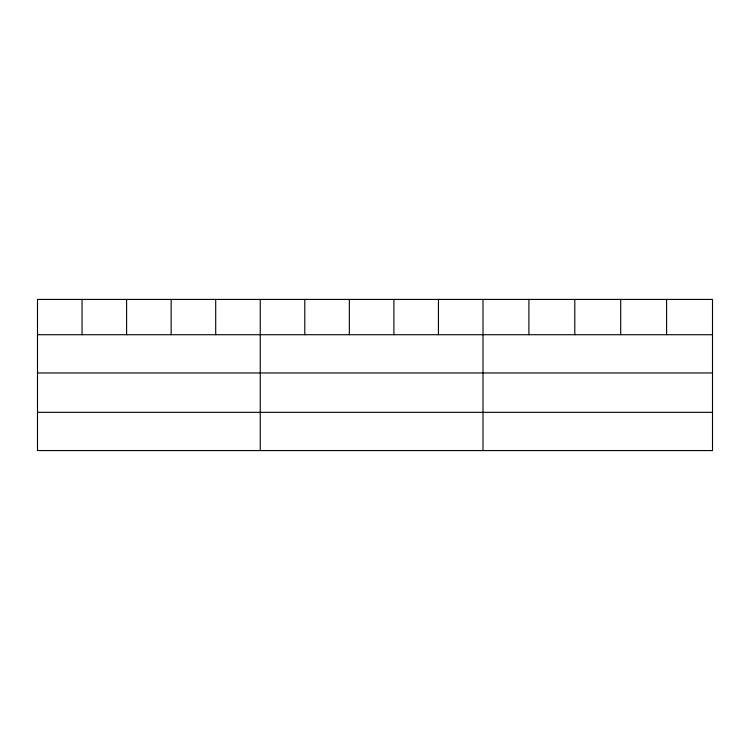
<?xml version="1.0" encoding="UTF-8"?>
<svg xmlns="http://www.w3.org/2000/svg" width="750" height="750" viewBox="0 0 750 750"><rect width="100%" height="100%" fill="white"/><g stroke="black" fill="none" stroke-linecap="round" stroke-linejoin="round"><path stroke-width="1.12" d="M712.5 372.947L712.5 299.419L37.5 299.419L37.5 450.581L712.5 450.581L712.5 372.947L37.5 372.947M37.5 334.716L712.5 334.716M37.5 412.341L712.5 412.341M666.6 299.419L666.6 334.716M620.7 299.419L620.7 334.716M574.8 299.419L574.8 334.716M528.9 299.419L528.9 334.716M483 299.419L483 450.581M438.45 299.419L438.45 334.716M393.9 299.419L393.9 334.716M349.35 299.419L349.35 334.716M304.8 299.419L304.8 334.716M260.25 299.419L260.25 450.581M215.7 299.419L215.7 334.716M171.15 299.419L171.15 334.716M126.6 299.419L126.6 334.716M82.05 299.419L82.05 334.716"/></g></svg>
